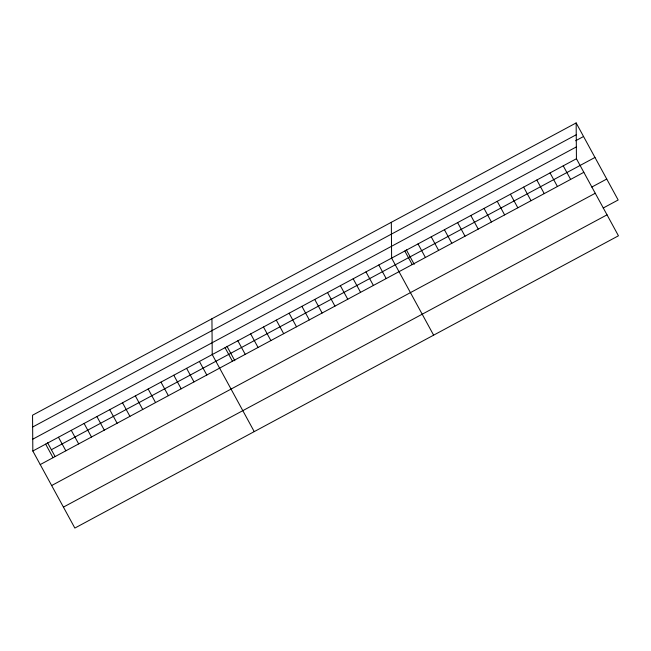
<?xml version="1.0" encoding="UTF-8"?>
<svg xmlns="http://www.w3.org/2000/svg" width="651" height="651" viewBox="0 0 651 651"><rect width="100%" height="100%" fill="white"/><g stroke="black" fill="none" stroke-linecap="round" stroke-linejoin="round"><path stroke-width="0.98" d="M576.151 122.933L32.55 415.208L32.835 451.013L74.849 528.067L618.45 235.792L576.436 158.738L576.151 122.933L618.165 199.987L603.2 208.027M32.648 427.023L576.249 134.749M575.63 140.762L583.548 136.498M32.745 439.197L576.347 146.923M32.835 451.013L576.436 158.738M51.372 449.727L594.973 157.452M40.232 464.578L583.841 172.303M591.775 187.081L606.74 179.033M51.657 485.532L595.258 193.257M63.424 507.113L607.025 214.838M563.237 165.834L570.634 179.407M550.038 172.938L557.435 186.503M536.831 180.034L544.236 193.599M523.632 187.13L531.029 200.703M510.433 194.234L517.83 207.799M497.226 201.33L504.623 214.895M484.027 208.426L491.424 221.991M470.828 215.522L478.225 229.095M457.62 222.626L465.017 236.191M444.421 229.722L451.818 243.287M431.222 236.818L438.619 250.383M418.015 243.913L425.412 257.487M406.338 249.846L414.223 264.298M404.816 251.017L412.213 264.583M433.623 335.167L391.617 258.113L391.324 222.308M378.801 265.006L386.198 278.571M365.984 271.89L373.389 285.455M353.176 278.783L360.573 292.348M340.359 285.667L347.756 299.24M327.551 292.559L334.948 306.125M314.734 299.452L322.131 313.017M301.918 306.336L309.315 319.91M289.109 313.229L296.506 326.794M276.293 320.113L283.69 333.686M263.476 327.005L270.881 340.571M250.668 333.898L258.065 347.463M237.851 340.782L245.248 354.356M226.955 346.291L234.832 360.744M225.043 347.675L232.44 361.24M254.24 431.613L212.226 354.567L211.941 318.762M199.409 361.451L206.806 375.017M186.601 368.344L193.998 381.909M173.784 375.228L181.181 388.802M160.976 382.121L168.373 395.686M148.159 389.013L155.556 402.578M135.343 395.898L142.74 409.471M122.534 402.79L129.931 416.355M109.718 409.674L117.115 423.248M96.901 416.567L104.298 430.132M84.093 423.459L91.49 437.024M71.276 430.344L78.673 443.917M58.468 437.236L65.865 450.801M47.564 442.745L54.993 456.367M45.651 444.128L53.048 457.694"/></g></svg>
